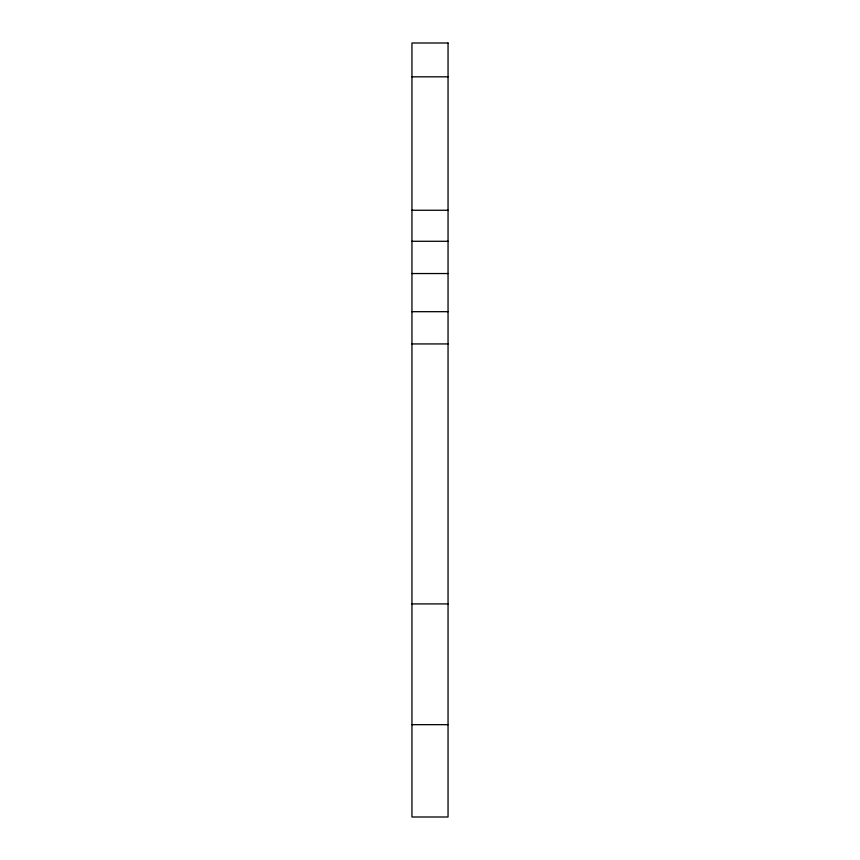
<?xml version="1.0" encoding="UTF-8"?>
<svg xmlns="http://www.w3.org/2000/svg" width="860" height="860" viewBox="0 0 860 860"><rect width="100%" height="100%" fill="white"/><g stroke="black" fill="none" stroke-linecap="round" stroke-linejoin="round"><path stroke-width="1.29" d="M411.951 76.819L448.049 76.819M411.951 210.259L448.049 210.259M411.951 241.284L448.049 241.284M411.951 273.544L448.049 273.544M411.951 311.685L448.049 311.685M411.951 343.935L448.049 343.935M411.951 603.913L448.049 603.913M411.951 724.668L448.049 724.668M448.049 43L411.951 43L411.951 817L448.049 817L448.049 43"/></g></svg>
